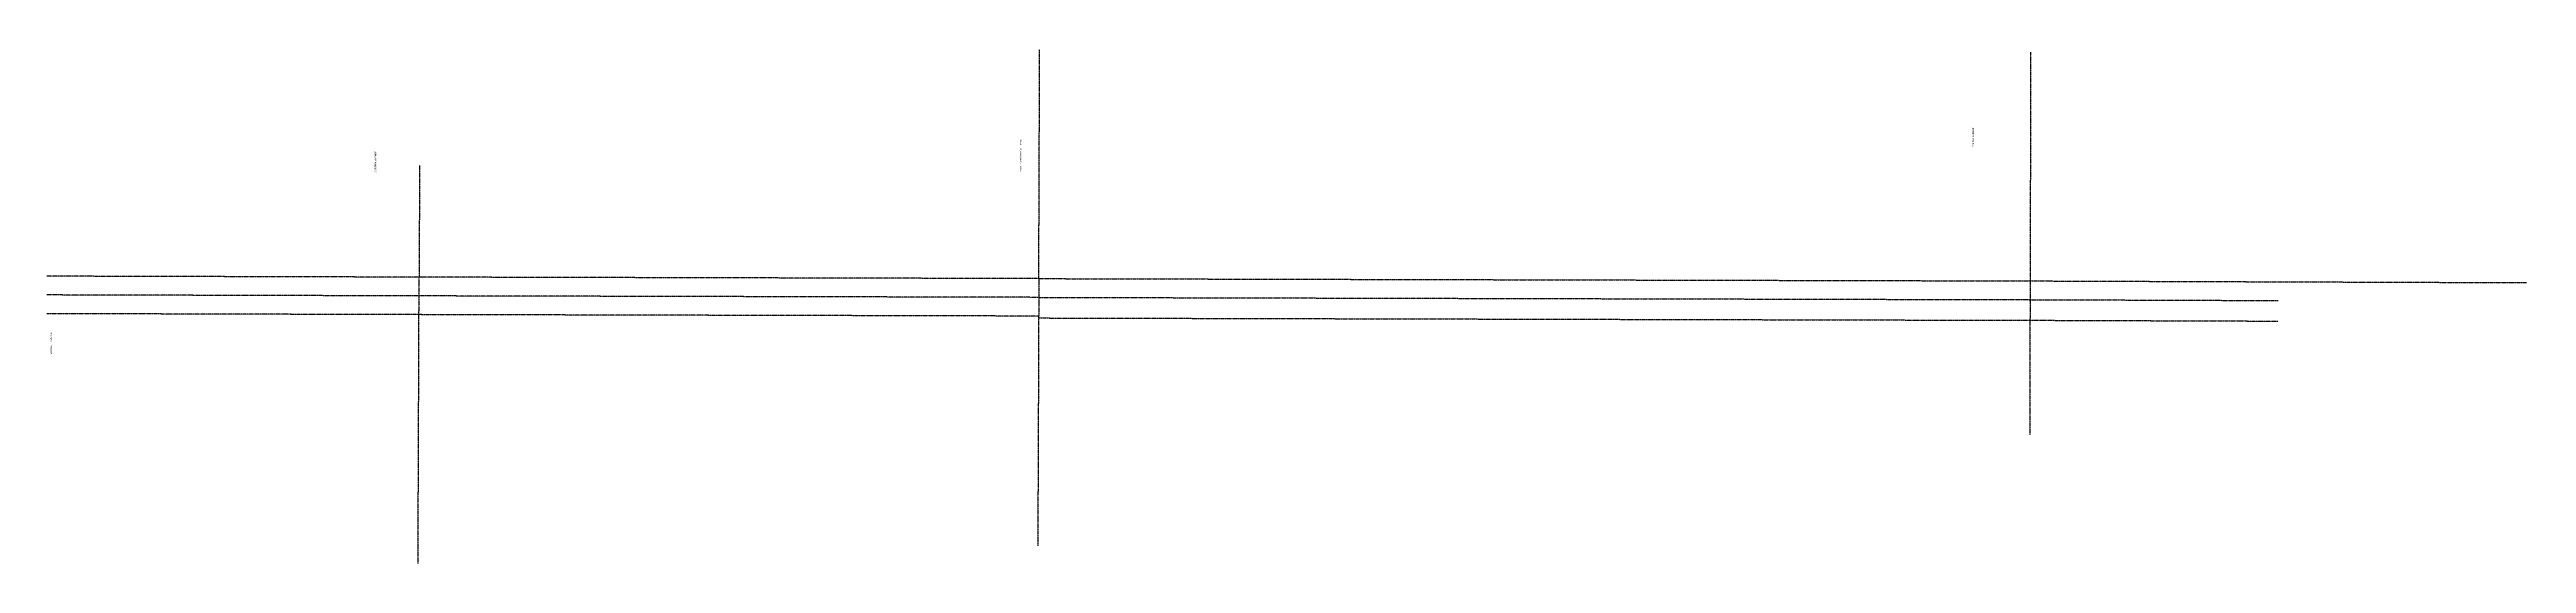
# Model space of a CAD drawing. Header units: feet. Extents: x 6396409 to 6445695, y 1882632 to 1891679.
# Drawn here: x 6439089 to 6445695, y 1883235 to 1884605 of the extents above; entities that cross this region are included whole.
import ezdxf

# ---------------------------------------------------------------- set-up
doc = ezdxf.new("R2010")
doc.units = ezdxf.units.FT
doc.header["$MEASUREMENT"] = 0
doc.linetypes.add('CENTER2', pattern=[1.125, 0.75, -0.125, 0.125, -0.125])
doc.layers.add('R-Row-Scl', color=1, linetype='CENTER2', lineweight=25)
doc.layers.add('R-Row-Sname', color=8, linetype='Continuous', lineweight=0)
doc.styles.add('G4_7 32', font='arial.ttf', dxfattribs={"height": 0.219})

msp = doc.modelspace()

# ---------------------------------------------------------------- linework, layer by layer
at = {"layer": 'R-Row-Scl'}
for p, q in [((6441727.7903, 1883994.579), (6441729.98, 1884605.42)), ((6444372.94, 1884598.7), (6444370.47, 1883577.47)), ((6440076.2, 1884295.86), (6440075.1809, 1883998.417)), ((6440075.1809, 1883998.417), (6439082.7184, 1884000.9592)), ((6440074.2577, 1883998.4194), (6440071.45, 1883234.96)), ((6441727.7903, 1883994.579), (6440075.1809, 1883998.4173)), ((6441727.7903, 1883994.579), (6441725.09, 1883281.83)), ((6441727.7903, 1883994.579), (6444371.4639, 1883988.3998)), ((6444371.4639, 1883988.3998), (6445695.246, 1883983.83)), ((6440073.89, 1883898.43), (6439082.3281, 1883900.9698)), ((6440074.0739, 1883948.4247), (6439082.5232, 1883950.9646)), ((6441727.4115, 1883894.5896), (6440073.89, 1883898.43)), ((6441727.6009, 1883944.5843), (6440074.0739, 1883948.4247)), ((6441727.6009, 1883944.5843), (6444371.2745, 1883938.4051)), ((6444371.2745, 1883938.4051), (6445033.0978, 1883936.1104)), ((6441727.3925, 1883889.5899), (6444371.21, 1883883.4101)), ((6444371.2103, 1883883.5301), (6445033.0336, 1883881.2354))]:
    msp.add_line(p, q, dxfattribs=at)

# ---------------------------------------------------------------- texts
at = {"layer": 'R-Row-Sname', "char_height": 4.38, "attachment_point": 1, "rotation": 90, "style": 'G4_7 32'}
for s, insert, width in [('LAUREL CANYON BOULEVARD', (6441677.1993, 1884276.455), 120.069234), ('COLFAX AVENUE', (6444217.7103, 1884345.7086), 57.690867), ('CORTEEN AVENUE', (6439956.8579, 1884277.2764), 57.690867), ('WHITSETT AVENUE', (6439091.3546, 1883793.6062), 62.092673)]:
    msp.add_mtext(s, dxfattribs=dict(at, insert=insert, width=width))

doc.saveas('drawing.dxf')
